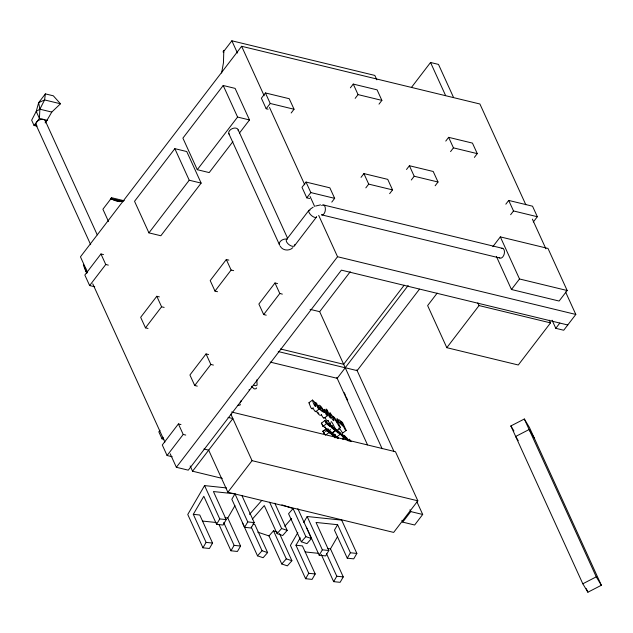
<?xml version="1.0" encoding="UTF-8"?>
<svg xmlns="http://www.w3.org/2000/svg" width="633" height="633" viewBox="0 0 633 633"><rect width="100%" height="100%" fill="white"/><g stroke="black" fill="none" stroke-linecap="round" stroke-linejoin="round"><path stroke-width="0.95" d="M313.003 407.581C312.789 408.016 315.479 412.835 315.558 411.189M315.701 411.727L319.167 408.981L316.571 403.229L315.495 402.406L315.574 402.992L312.48 400.08L308.904 402.77L310.914 407.763L312.275 409.021L312.132 408.483M327.419 420.81L326.304 420.083L325.046 417.535M323.028 426.325L326.486 423.746L325.758 421.665L328.203 425.02L326.905 422.14L324.864 420.565L321.342 423.2L323.028 426.325L322.229 424.411M321.398 414.354C321.176 414.813 323.835 419.37 323.851 417.725M327.451 415.691C322.87 403.664 330.473 420.185 330.743 417.859L327.095 409.852L326.153 409.029L327.253 412.21L324.737 409.519L324.215 409.345L324.143 410.049L326.098 414.433L327.451 415.691L323.993 418.271M45.576 122.707L51.779 112.073L60.483 103.78L53.314 95.805L45.37 93.882L38.653 102.657L39.863 109.192L39.42 118.442L34.047 125.461L36.698 126.102M336.076 437.965L334.406 434.119L336.582 436.936M340.04 434.444L339.217 432.355L341.67 435.733L340.372 432.766L336.764 429.949L337.856 432.711L338.41 433.154L337.658 431.049L340.04 434.444L336.574 437.023M256.626 387.918L255.946 388.773L254.189 388.891L251.404 386.225M45.37 93.882L44.595 99.935L39.863 109.192L36.223 111.424L31.65 120.199L34.047 125.461M340.499 427.354L339.106 426.278L333.1 416.348L334.525 417.59L337.444 422.48C335.806 411.007 339.438 428.312 340.499 427.354C335.498 434.942 334.145 423.912 331.162 421.554M221.597 73.048L223.449 62.809L223.797 51.313L231.86 40.789L374.823 75.422L376.817 79.805M321.042 415.129C319.562 416.3 317.457 412.637 316.437 411.497M330.109 432.015L329.136 430.749L330.584 429.665M297.811 532.646L290.42 545.393L305.604 578.712L312.077 579.385L315.218 573.973L302.432 545.915L295.959 545.235L300.24 537.852M303.713 522.454L307.163 516.504L341.67 520.12L356.862 553.44L353.72 558.852L347.248 558.179L334.461 530.114L337.603 524.702L316.033 522.447L328.82 550.504L325.679 555.916L319.206 555.244L306.419 527.178M305.604 578.712L308.746 573.292L295.959 545.235M319.206 555.244L322.347 549.824L307.163 516.504M321.255 554.461L333.646 581.648L340.119 582.32L343.26 576.908L330.466 548.851L337.603 536.539M333.646 581.648L336.788 576.228L326.399 553.432M347.248 558.179L350.389 552.759L337.603 524.702M226.59 487.94L204.562 485.598L187.756 514.479L202.94 547.798L209.412 548.487L212.561 543.074L199.775 515.009L193.302 514.328L203.802 496.28L216.597 524.338L223.061 525.026L226.21 519.606L213.424 491.548L234.97 493.843L247.756 521.901L244.607 527.313L251.072 528.001L254.229 522.589L241.838 495.402M202.94 547.798L206.097 542.386L193.302 514.328M216.597 524.338L219.746 518.925L204.562 485.598M234.97 493.843L231.82 499.255L244.607 527.313M218.971 524.472L230.958 550.773L237.422 551.462L240.572 546.05L227.785 517.992L234.946 505.68M230.958 550.773L234.107 545.361L223.718 522.565M119.605 200.796L110.973 198.707L102.91 209.23L108.504 221.51M525.817 204.736L479.909 104.002L241.632 46.28L80.454 256.832L87.417 272.127M174.843 148.66L134.544 201.302L148.929 232.865L160.845 235.753L201.136 183.111L186.751 151.548L174.843 148.66L189.227 180.223L201.136 183.111M239.416 133.104L249.497 119.946L235.112 88.383L223.196 85.495L182.897 138.129L197.282 169.699L209.199 172.587L232.904 141.618M85.851 268.803L85.178 269.682L86.776 273.187M103.503 254.593L100.956 253.975L84.838 275.031L89.633 285.554L94.736 286.789M89.633 285.554L105.751 264.499L100.956 253.975M148.929 232.865L189.227 180.223M197.282 169.699L237.581 117.058L223.196 85.495M291.164 112.998L294.044 109.24L289.249 98.716L265.425 92.948L261.389 98.21L266.184 108.734L268.091 109.192M266.184 108.734L270.22 103.472L265.425 92.948M159.342 296.885L156.794 296.268L140.668 317.323L145.471 327.847L148.019 328.464M145.471 327.847L161.589 306.791L156.794 296.268M350.373 87.837L353.254 84.078L377.086 89.854L381.881 100.378L379.001 104.136M228.861 260.131L226.313 259.514L210.196 280.569L214.991 291.093L217.538 291.71M355.168 98.36L358.049 94.602L353.254 84.078M214.991 291.093L231.108 270.038L226.313 259.514M331.779 202.109L334.659 198.351L329.864 187.827L306.032 182.059L302.004 187.321L306.799 197.844L309.656 198.54M306.799 197.844L310.827 192.582L306.032 182.059M286.567 239.519L308.928 210.306M208.597 354.559L206.041 353.934L189.924 374.989L194.719 385.513L197.274 386.13M411.442 87.441L430.543 62.485L438.487 64.408L453.584 97.545M294.416 245.873L316.381 217.182M160.007 430.29L158.828 431.833L162.024 438.843L163.931 439.31M194.719 385.513L210.844 364.458L206.041 353.934M277.547 283.592L274.991 282.975L258.873 304.03L263.668 314.554L266.224 315.171M361.032 177.351L363.912 173.592L387.736 179.361L392.531 189.884L389.651 193.651M162.024 438.843L163.203 437.308M180.959 424.545L178.403 423.928L162.285 444.983L167.08 455.507L172.192 456.741M263.668 314.554L279.786 293.498L274.991 282.975M365.827 187.874L368.707 184.116L363.912 173.592M167.08 455.507L183.198 434.452L178.403 423.928M567.761 324.982L341.401 270.141L188.27 470.169L176.362 467.281L337.539 256.729L318.692 215.355M406.521 169.478L409.401 165.719L433.225 171.488L438.02 182.011L435.14 185.77M411.315 180.001L414.196 176.243L409.401 165.719M222.278 478.406L192.567 471.205L232.865 418.571L228.102 417.416M445.759 141.096L448.639 137.337L472.463 143.105L477.258 153.629L474.386 157.388M382.126 448.718L319.673 311.665L350.239 271.731M450.554 151.619L453.434 147.853L448.639 137.337M231.583 412.02L395.467 451.725L417.843 500.822L393.671 532.408L227.872 492.245L252.045 460.658L230.863 414.18M343.648 364.284L404.186 285.19M408.158 285.515L345.222 367.733L357.131 370.621L419.473 289.178M437.181 293.111L427.631 305.589L446.811 347.683L518.292 364.996L550.528 322.885L549.309 320.203M505.83 204.19L508.71 200.432L532.535 206.2L537.33 216.723L533.303 221.985M510.625 214.714L513.505 210.947L508.71 200.432M492.846 246.656L500.331 236.884L547.988 248.429L567.168 290.515L559.113 301.047L511.456 289.503L496.351 256.365M446.811 347.683L479.046 305.565L477.82 302.883M511.456 289.503L519.511 278.971L500.331 236.884M416.965 501.906L422.694 514.479L414.639 525.01L402.723 522.122L410.777 511.591L409.962 509.794M565.57 291.971L575.816 314.451L563.726 330.244L555.79 328.321L559.817 323.059M249.489 514.4L261.856 500.363M252.385 519.1L264.293 505.577L277.08 533.635L282.682 535.518L287.192 530.391L274.809 503.211M279.509 533.556L291.892 560.735L287.382 565.862L281.78 563.987L268.993 535.922L273.511 530.802L277.238 532.052M281.875 504.833L293.071 508.592L288.553 513.719L301.34 541.777L306.942 543.66L311.452 538.533L297.866 508.718M252.978 523.91L254.846 524.535L267.632 552.601L263.122 557.72L257.52 555.845L262.038 550.718L251.246 527.044M277.08 533.635L281.598 528.515L269.603 502.206M284.747 526.276L291.647 518.443M281.78 563.987L286.298 558.86L273.511 530.802M301.34 541.777L305.858 536.657L293.071 508.592M312.48 400.08C313.248 404.511 317.544 410.69 314.625 402.493A2.208 0.53 53.4 0 1 316.089 404.178L317.806 407.889L319.167 409.155M324.864 420.565L326.486 423.746M323.93 431.912C322.775 430.828 320.258 432.481 326.826 429.332A1.717 0.411 53.4 0 1 327.364 429.696L327.767 430.321L326.818 429.973L327.182 430.867L329.215 432.695L328.638 431.92A2.176 0.522 53.4 0 1 328.029 431.5L327.617 430.859L328.535 431.184L328.171 430.29L326.24 428.541L326.644 429.388M223.813 52.088C222.349 53.053 223.504 49.698 224.47 50.442M309.988 209.333L313.177 207.149M332.08 433.494L335.522 430.622C341.052 435.844 331.637 425.423 335.925 429.902C335.648 427.386 331.795 427.299 335.522 430.622M292.865 247.63C289.352 251.277 282.69 250.747 280.197 246.197M314.704 405.207L316.089 404.178M329.722 416.554L331.106 415.525C330.157 417.566 336.756 425.392 332.483 416.617L333.108 416.997L329.92 412.716L330.434 414.077L329.287 413.578L331.106 415.525M322.783 431.397L326.24 428.826M325.576 431.579L327.657 430.036M340.419 423.714L341.804 422.686L343.054 425.431C341.306 424.996 338.315 419.481 341.804 422.686M326.454 434.475L329.223 432.418M331.676 433.201L335.031 430.495M338.592 428.114L340.23 429.435L342.611 433.059L346.196 430.472L342.524 422.48L338.687 419.537L338.465 420.494L339.889 423.137L343.687 426.856L345.025 429.538L346.196 430.472M342.619 438.139L344.7 436.596C344.36 437.617 347.359 441.692 345.515 437.237C346.061 437.308 343.529 434.016 344.368 435.868L343.743 435.496L344.7 436.596M342.769 439.286L344.85 437.735M510.878 425.946L524.33 419.006L529.417 427.433L601.35 585.272L587.899 592.211L582.811 583.784L510.878 425.946L513.933 431.002M582.811 583.784L596.262 576.845L601.35 585.272M248.998 389.817L249.394 389.619M240.216 402.058L241.07 401.551L240.872 400.871M315.566 206.049L320.543 204.886M123.902 200.701L111.432 197.678L110.3 199.585M124.068 200.59C119.669 201.65 114.842 201.144 110.973 198.707M323.249 431.904L323.368 431.904A1.717 0.411 53.4 0 1 323.898 432.268L324.191 432.608M309.023 402.659L309.545 402.841M321.398 423.145L321.865 423.382M327.696 548.558L330.466 548.851M322.347 549.824L328.82 550.504M350.389 552.759L356.862 553.44M305.169 551.944L318.897 553.384M308.746 573.292L315.218 573.973M336.788 576.228L343.26 576.908M225.016 517.699L227.785 517.992M219.746 518.925L226.21 519.606M247.756 521.901L254.229 522.589M202.497 521.054L216.209 522.51M206.097 542.386L212.561 543.074M234.107 545.361L240.572 546.05M237.834 405.31L240.057 405.104L240.318 404.06M358.049 94.602L381.881 100.378M270.22 103.472L294.044 109.24M453.434 147.853L477.258 153.629M237.581 117.058L249.497 119.946M414.196 176.243L438.02 182.011M513.505 210.947L537.33 216.723M60.483 103.78L44.595 99.935L38.653 102.657L36.223 111.424L39.42 118.442L47.364 120.365M368.707 184.116L392.531 189.884M39.863 109.192L51.779 112.073M310.827 192.582L334.659 198.351M323.787 205.037L502.879 248.429M499.825 258.011L321.493 214.809A5.072 2.698 -82.4 0 0 325.394 209.214A5.072 2.698 -82.4 0 0 321.675 205.59M519.511 278.971L567.168 290.515M122.921 201.713L111.408 198.92L111.432 197.678M117.627 201.057L119.542 201.523M114.09 200.265L119.851 201.666M337.539 256.729L575.816 314.451M479.046 305.565L550.528 322.885M231.108 270.038L233.656 270.655M279.786 293.498L282.342 294.116M310.099 309.347L319.673 311.665M105.751 264.499L108.306 265.116M161.589 306.791L164.137 307.409M280.459 348.973L343.656 364.299M278.227 351.552L345.246 367.789L337.183 378.312L270.172 362.084M210.844 364.458L213.392 365.075M183.198 434.452L185.754 435.069M203.929 448.995L208.684 450.15L227.872 492.245M252.045 460.658L417.843 500.822M410.777 511.591L422.694 514.479M281.598 528.515L287.192 530.391M305.858 536.657L311.452 538.533M257.797 532.171L268.993 535.922M262.038 550.718L267.632 552.601M286.298 558.86L291.892 560.735M334.762 437.055C335.83 436.097 332.776 432.632 334.184 436.137L332.016 433.067L334.841 437.759M323.922 432.727L323.36 432.553L325.473 435.172M324.531 433.613L324.151 433.439L324.397 433.898M338.141 438.297L337.65 437.862M326.968 429.506L324.8 427.053M337.429 438.083L337.254 437.609L338.196 438.44M253.952 385.204L255.257 385.766L257.133 385.109L256.784 379.911M318.81 413.468L317.584 412.154M347.343 440.244C343.854 433.597 347.928 439.444 349.131 440.877M329.128 430.756C326.778 426.405 332.238 439.31 329.666 430.907M348.285 440.956L347.739 440.244M327.941 420.391L328.353 420.929M332.056 433.194L333.662 434.649L333.449 433.898M338.528 438.447L336.566 436.659L336.629 437.419M325.679 427.892L325.18 427.061M351.228 441.581L349.361 439.175L349.685 441.146M350.112 440.315L350.872 441.565M534.212 437.957L529.125 429.53L515.673 436.469L518.221 440.687M323.954 426.84L324.674 427.402M532.377 219.121L545.899 248.801M552.103 320.227L555.79 328.321M430.543 62.485L445.64 95.623M524.33 419.006L596.262 576.845M586.261 588.619L587.899 592.211M241.632 46.28L264.175 95.741M269.508 107.436L304.75 184.781M310.083 196.467L314.593 206.366M231.86 40.789L237.454 53.061M356.79 369.862L394.043 451.606M238.174 129.86L287.54 238.19M228.758 133.468L279.367 244.52M344.273 392.721L345.42 395.229M346.18 396.907L347.707 400.254M336.811 377.505L367.52 444.872M401.9 520.326L402.723 522.122M334.968 434.523L336.424 437.727M330.711 431.2L331.565 433.075M242.336 522.526L257.52 555.845M45.41 121.109L97.245 234.843M35.994 124.717L90.685 244.718M190.169 465.943L192.567 471.205M92.75 283.813L164.881 442.103M170.214 453.79L176.362 467.281M83.334 264.816L86.935 272.704M84.054 266.81L86.856 272.95M342.595 432.529L342.73 433.051M327.807 420.494C328.029 421.436 330.355 424.379 330.687 422.979M37.086 126.054A5.056 3.268 -24.5 0 1 39.8 119.756A5.056 3.268 -24.5 0 1 45.236 122.937M279.762 245.28A5.056 3.284 -24.9 0 1 280.917 240.856A5.056 3.284 -24.9 0 1 286.741 239.163M229.154 134.22A5.056 3.268 -24.5 0 1 232.556 128.499A5.056 3.268 -24.5 0 1 238.245 130.738M501.304 248.429A5.056 2.975 -76.4 0 1 504.256 253.865A5.056 2.975 -76.4 0 1 499.168 257.512M316.627 216.66A5.072 2.113 42.6 0 1 310.732 214.824A5.072 2.113 42.6 0 1 310.154 209.998M294.741 244.536A5.056 2.477 37.8 0 1 289.328 244.916A5.056 2.477 37.8 0 1 287.137 239.155M330.458 424.941L332.388 428.406L330.458 424.941M330.521 432.893L332.911 435.615L332.333 434.839A2.176 0.522 53.4 0 1 331.724 434.412L331.312 433.779L332.23 434.103L331.866 433.209L329.935 431.461L330.529 432.252A1.717 0.411 53.4 0 1 331.059 432.608L331.463 433.241L330.521 432.893M319.8 406.853C321.833 413.808 325.512 410.176 319.8 406.853M328.519 423.952L330.133 426.088L328.519 423.952M341.994 434.578L343.6 436.723L341.994 434.578M327.91 428.905L328.812 430.06L327.91 428.905M329.801 423.532L330.703 424.688L329.801 423.532M333.528 427.655C334.786 431.761 332.428 428.359 332.515 426.974L331.605 426.001L332.183 426.254L331.921 425.574L333.528 427.655M324.507 412.55C315.289 409.037 317.829 397.943 324.507 412.55M330.877 426.8C326.177 425.162 327.941 419.893 330.877 426.8M344.344 437.427C339.644 435.797 341.416 430.519 344.344 437.427M336.392 431.128L335.11 429.68L336.392 431.128"/></g></svg>
